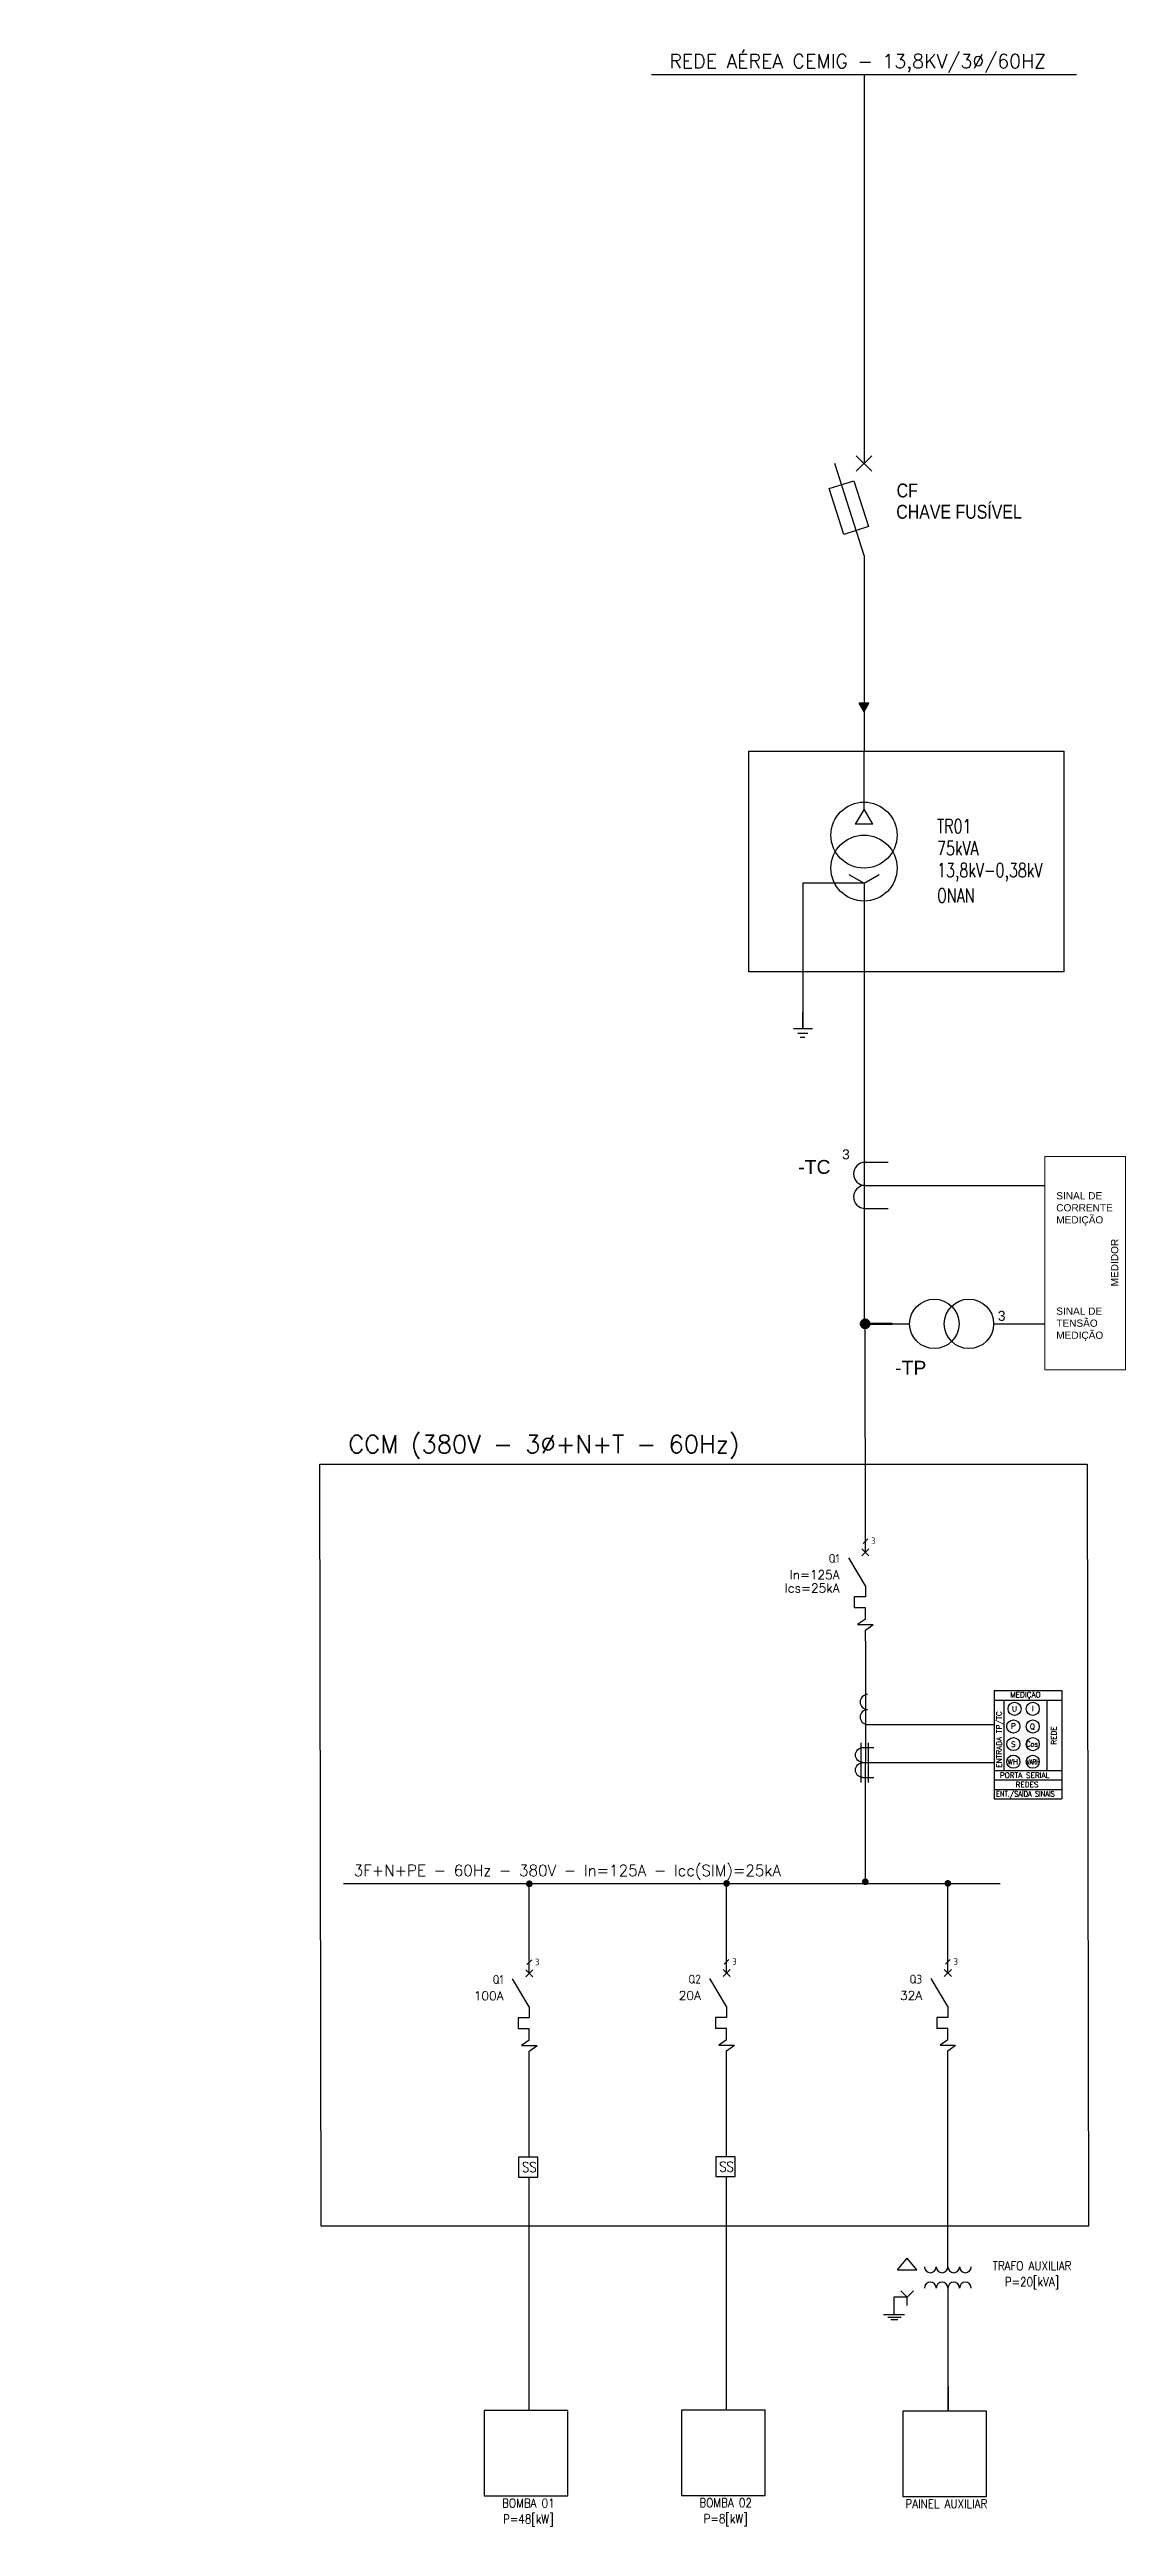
# Model space of a CAD drawing. Header units: metres. Extents: x 4004 to 4271, y 2485 to 3100.
import ezdxf
from ezdxf.enums import TextEntityAlignment as Align

# ---------------------------------------------------------------- set-up
doc = ezdxf.new("R2010")
doc.units = ezdxf.units.M
doc.header["$LTSCALE"] = 50
doc.header["$MEASUREMENT"] = 0
doc.header["$PDMODE"] = 1
doc.header["$PDSIZE"] = 10
for name, pattern in [('CONTINUA', [0.6, 0.2, 0.2, 0.2]), ('DASHDOTX2', [2, 1, -0.5, 0, -0.5]), ('PHANTOM', [63.5, 31.75, -6.35, 6.35, -6.35, 6.35, -6.35])]:
    doc.linetypes.add(name, pattern=pattern)
doc.layers.get('0').update_dxf_attribs({"linetype": 'CONTINUOUS'})
for name, color, linetype in [('1', 1, 'CONTINUOUS'), ('2', 7, 'CONTINUOUS'), ('3', 1, 'CONTINUOUS'), ('5', 1, 'CONTINUOUS'), ('condutores', 1, 'CONTINUOUS'), ('E-SYM2', 7, 'CONTINUOUS'), ('EL_TEXTO', 2, 'CONTINUOUS'), ('EL_VIEWPORT', 6, 'CONTINUOUS'), ('LIMITE', 4, 'DASHDOTX2'), ('LINHA V', 3, 'CONTINUOUS'), ('NOTAS_GERAIS', 8, 'CONTINUOUS')]:
    doc.layers.add(name, color=color, linetype=linetype)
for name, color, linetype, lineweight in [('EPLAN100', 7, 'CONTINUOUS', 0), ('EPLAN108', 1, 'CONTINUOUS', 35), ('EPLAN300', 1, 'CONTINUOUS', 25), ('EPLAN311', 1, 'CONTINUOUS', 25), ('EPLAN400', 7, 'CONTINUOUS', 35), ('EPLAN540', 1, 'CONTINUOUS', 50)]:
    doc.layers.add(name, color=color, linetype=linetype, lineweight=lineweight)
doc.styles.add('ARIAL', font='arial.ttf', dxfattribs={"height": 50})
doc.styles.add('Arial Narrow2', font='ARIALN.TTF', dxfattribs={"height": 2})
doc.styles.add('R120', font='simplex.shx', dxfattribs={"height": 3})
doc.styles.add('ROMANS', font='romans.shx', dxfattribs={"width": 0.9})
doc.styles.add('SIMPLEX', font='isocp.shx')

# ---------------------------------------------------------------- blocks, each defined once
blk = doc.blocks.new('TRAFO_JANELA')
at = {"ltscale": 5}
for p, q in [((0, -4.47), (0, 4.47)), ((0.49, 3.36), (2.95, 3.36)), ((1.66, -4.47), (1.66, 4.47)), ((0.49, -0.01), (2.95, -0.01)), ((0.49, -3.39), (2.95, -3.39))]:
    blk.add_line(p, q, dxfattribs=at)
for centre in [(0.49, 1.68), (0.49, -1.7)]:
    blk.add_arc(centre, 1.69, 90, 270)
blk = doc.blocks.new('TRAFO_CORRENTE')
at = {"ltscale": 5}
blk.add_line((0.97, -3.37), (6.7, -3.37), dxfattribs=at)
for centre in [(0.97, 1.69), (0.97, -1.69)]:
    blk.add_arc(centre, 1.69, 90, 270)
blk = doc.blocks.new('*U4')
at = {"layer": '1'}
blk.add_line((-0.53, -0.53), (0.53, 0.53), dxfattribs=at)
at = {"layer": '3', "color": 1}
for p, q in [((0.8, -1.7), (-0.8, -3.3)), ((-0.8, -1.7), (0.8, -3.3)), ((0, -12.5), (-2.5, -12.5)), ((-2.5, -12.5), (-2.5, -15)), ((0, -15), (-2.5, -15))]:
    blk.add_line(p, q, dxfattribs=at)
at = {"layer": '3'}
for p, q in [((0, -17.5), (-1.75, -18.75)), ((-1.75, -18.75), (1.75, -18.75)), ((0, -20), (1.75, -18.75))]:
    blk.add_line(p, q, dxfattribs=at)
at = {"layer": '5'}
for p, q in [((0, -2.5), (0, 0)), ((0, -22.5), (0, -20))]:
    blk.add_line(p, q, dxfattribs=at)
at = {"layer": '5', "color": 1}
for p, q in [((0, -10), (-3.75, -3.76)), ((0, -10), (0, -12.5)), ((0, -17.5), (0, -15))]:
    blk.add_line(p, q, dxfattribs=at)
at = {"layer": '2', "style": 'SIMPLEX'}
blk.add_attdef('POLOS', text='', height=1.5, dxfattribs=at).set_placement((1.3, 0.08), align=Align.MIDDLE_LEFT)
at = {"layer": 'EL_TEXTO', "color": 1, "style": 'SIMPLEX'}
blk.add_attdef('TAG', text='', height=2, dxfattribs=at).set_placement((-5.79, -3.88), align=Align.MIDDLE_RIGHT)
at = {"layer": 'EL_TEXTO', "style": 'ROMANS'}
for tag, p in [('CAPINTERR', (-5.79, -10.54)), ('CORRNOM', (-5.79, -7.54)), ('AJMAGN', (-5.79, -16.54)), ('AJTERM', (-5.79, -13.54))]:
    blk.add_attdef(tag, text='', height=2, dxfattribs=at).set_placement(p, align=Align.MIDDLE_RIGHT)
blk = doc.blocks.new('*U5')
at = {"layer": '1'}
blk.add_line((-0.53, -0.53), (0.53, 0.53), dxfattribs=at)
at = {"layer": '3', "color": 1}
for p, q in [((0.8, -1.7), (-0.8, -3.3)), ((-0.8, -1.7), (0.8, -3.3)), ((0, -12.5), (-2.5, -12.5)), ((-2.5, -12.5), (-2.5, -15)), ((0, -15), (-2.5, -15))]:
    blk.add_line(p, q, dxfattribs=at)
at = {"layer": '3'}
for p, q in [((0, -17.5), (-1.75, -18.75)), ((-1.75, -18.75), (1.75, -18.75)), ((0, -20), (1.75, -18.75))]:
    blk.add_line(p, q, dxfattribs=at)
at = {"layer": '5'}
for p, q in [((0, -2.5), (0, 0)), ((0, -22.5), (0, -20))]:
    blk.add_line(p, q, dxfattribs=at)
at = {"layer": '5', "color": 1}
for p, q in [((0, -10), (-3.75, -3.76)), ((0, -10), (0, -12.5)), ((0, -17.5), (0, -15))]:
    blk.add_line(p, q, dxfattribs=at)
at = {"layer": '2', "style": 'SIMPLEX'}
blk.add_attdef('POLOS', text='', height=1.5, dxfattribs=at).set_placement((1.3, 0.08), align=Align.MIDDLE_LEFT)
at = {"layer": 'EL_TEXTO', "color": 1, "style": 'SIMPLEX'}
blk.add_attdef('TAG', text='', height=2, dxfattribs=at).set_placement((-5.79, -3.88), align=Align.MIDDLE_RIGHT)
at = {"layer": 'EL_TEXTO', "style": 'ROMANS'}
for tag, p in [('CAPINTERR', (-5.79, -10.54)), ('CORRNOM', (-5.79, -7.54)), ('AJMAGN', (-5.79, -16.54)), ('AJTERM', (-5.79, -13.54))]:
    blk.add_attdef(tag, text='', height=2, dxfattribs=at).set_placement(p, align=Align.MIDDLE_RIGHT)
blk = doc.blocks.new('*U6')
at = {"layer": '1'}
blk.add_line((-0.53, -0.53), (0.53, 0.53), dxfattribs=at)
at = {"layer": '3', "color": 1}
for p, q in [((0.8, -1.7), (-0.8, -3.3)), ((-0.8, -1.7), (0.8, -3.3)), ((0, -12.5), (-2.5, -12.5)), ((-2.5, -12.5), (-2.5, -15)), ((0, -15), (-2.5, -15))]:
    blk.add_line(p, q, dxfattribs=at)
at = {"layer": '3'}
for p, q in [((0, -17.5), (-1.75, -18.75)), ((-1.75, -18.75), (1.75, -18.75)), ((0, -20), (1.75, -18.75))]:
    blk.add_line(p, q, dxfattribs=at)
at = {"layer": '5'}
for p, q in [((0, -2.5), (0, 0)), ((0, -22.5), (0, -20))]:
    blk.add_line(p, q, dxfattribs=at)
at = {"layer": '5', "color": 1}
for p, q in [((0, -10), (-3.75, -3.76)), ((0, -10), (0, -12.5)), ((0, -17.5), (0, -15))]:
    blk.add_line(p, q, dxfattribs=at)
at = {"layer": '2', "style": 'SIMPLEX'}
blk.add_attdef('POLOS', text='', height=1.5, dxfattribs=at).set_placement((1.3, 0.08), align=Align.MIDDLE_LEFT)
at = {"layer": 'EL_TEXTO', "color": 1, "style": 'SIMPLEX'}
blk.add_attdef('TAG', text='', height=2, dxfattribs=at).set_placement((-5.79, -3.88), align=Align.MIDDLE_RIGHT)
at = {"layer": 'EL_TEXTO', "style": 'ROMANS'}
for tag, p in [('CAPINTERR', (-5.79, -10.54)), ('CORRNOM', (-5.79, -7.54)), ('AJMAGN', (-5.79, -16.54)), ('AJTERM', (-5.79, -13.54))]:
    blk.add_attdef(tag, text='', height=2, dxfattribs=at).set_placement(p, align=Align.MIDDLE_RIGHT)
blk = doc.blocks.new('*U7')
at = {"layer": '1'}
blk.add_line((-0.53, -0.53), (0.53, 0.53), dxfattribs=at)
at = {"layer": '3', "color": 1}
for p, q in [((0.8, -1.7), (-0.8, -3.3)), ((-0.8, -1.7), (0.8, -3.3)), ((0, -12.5), (-2.5, -12.5)), ((-2.5, -12.5), (-2.5, -15)), ((0, -15), (-2.5, -15))]:
    blk.add_line(p, q, dxfattribs=at)
at = {"layer": '3'}
for p, q in [((0, -17.5), (-1.75, -18.75)), ((-1.75, -18.75), (1.75, -18.75)), ((0, -20), (1.75, -18.75))]:
    blk.add_line(p, q, dxfattribs=at)
at = {"layer": '5'}
for p, q in [((0, -2.5), (0, 0)), ((0, -22.5), (0, -20))]:
    blk.add_line(p, q, dxfattribs=at)
at = {"layer": '5', "color": 1}
for p, q in [((0, -10), (-3.75, -3.76)), ((0, -10), (0, -12.5)), ((0, -17.5), (0, -15))]:
    blk.add_line(p, q, dxfattribs=at)
at = {"layer": '2', "style": 'SIMPLEX'}
blk.add_attdef('POLOS', text='', height=1.5, dxfattribs=at).set_placement((1.3, 0.08), align=Align.MIDDLE_LEFT)
at = {"layer": 'EL_TEXTO', "color": 1, "style": 'SIMPLEX'}
blk.add_attdef('TAG', text='', height=2, dxfattribs=at).set_placement((-5.79, -3.88), align=Align.MIDDLE_RIGHT)
at = {"layer": 'EL_TEXTO', "style": 'ROMANS'}
for tag, p in [('CAPINTERR', (-5.79, -10.54)), ('CORRNOM', (-5.79, -7.54)), ('AJMAGN', (-5.79, -16.54)), ('AJTERM', (-5.79, -13.54))]:
    blk.add_attdef(tag, text='', height=2, dxfattribs=at).set_placement(p, align=Align.MIDDLE_RIGHT)

msp = doc.modelspace()

# ---------------------------------------------------------------- hatches: boundary and pattern name
at = {"layer": 'condutores', "linetype": 'CONTINUA', "lineweight": 25}
h = msp.add_hatch(color=256, dxfattribs=at)
h.dxf.hatch_style = 1
h.paths.add_polyline_path([(4204.78, 2937.5), (4207.2, 2937.5), (4205.99, 2935.41)])
at = {"layer": 'EPLAN311', "linetype": 'Continuous', "lineweight": 50, "ltscale": 4}
h = msp.add_hatch(color=1, dxfattribs=at)
edge = h.paths.add_edge_path()
edge.add_arc((4206.27, 2783.35), 1.07, 0, 360)

# ---------------------------------------------------------------- linework, layer by layer
at = {"color": 5, "linetype": 'Continuous'}
msp.add_line((4205.99, 2974.23), (4198.76, 2997.01), dxfattribs=at)
at = {"color": 7}
for p, q in [((4204.07, 2998.93), (4207.91, 2995.1)), ((4204.07, 2995.1), (4207.91, 2998.93))]:
    msp.add_line(p, q, dxfattribs=at)
for p, q in [((4238.35, 2692.25), (4255.15, 2692.25)), ((4238.35, 2692.25), (4238.35, 2665.39)), ((4238.35, 2689.91), (4255.15, 2689.91)), ((4240.69, 2689.91), (4240.69, 2672.39)), ((4251.53, 2672.39), (4251.53, 2689.91)), ((4255.15, 2692.25), (4255.15, 2665.39)), ((4238.35, 2672.39), (4255.15, 2672.39)), ((4238.35, 2670.06), (4255.15, 2670.06)), ((4240.69, 2672.39), (4255.15, 2672.39)), ((4238.35, 2667.72), (4255.15, 2667.72)), ((4238.35, 2665.39), (4255.15, 2665.39))]:
    msp.add_line(p, q)
at = {"color": 2}
msp.add_lwpolyline([(4203.49, 2992.77), (4207.11, 2981.38), (4200.96, 2979.43), (4197.34, 2990.82), (4203.49, 2992.77)], dxfattribs=at)
at = {"color": 3, "linetype": 'Continuous'}
for centre in [(4205.99, 2904.73), (4205.99, 2896.54)]:
    msp.add_circle(centre, 8.2, dxfattribs=at)
for centre in [(4243.4, 2687.73), (4247.92, 2687.72), (4243.1, 2683.35), (4247.92, 2683.34), (4243.1, 2678.97), (4243.1, 2674.59), (4247.92, 2678.96), (4247.92, 2674.58)]:
    msp.add_circle(centre, 1.63)
at = {"layer": '2', "ltscale": 0.1, "const_width": 0.829}
for points in [[(4205.89, 2644.77, 1), (4206.72, 2644.77, 1)], [(4171.44, 2644.36, 1), (4172.27, 2644.36, 1)], [(4226.41, 2644.36, 1), (4227.24, 2644.36, 1)]]:
    msp.add_lwpolyline(points, format="xyb", close=True, dxfattribs=at)
at = {"layer": '2', "ltscale": 0.1, "const_width": 0.829, "elevation": 93.91}
msp.add_lwpolyline([(4122.42, 2644.27, 1), (4123.25, 2644.27, 1)], format="xyb", close=True, dxfattribs=at)
at = {"layer": '3', "ltscale": 0.1}
for p, q in [((4122.84, 2624.93, 93.91), (4122.84, 2644.27, 93.91)), ((4171.85, 2625.03), (4171.85, 2644.36)), ((4226.83, 2625.03), (4226.83, 2644.36)), ((4122.84, 2576.33, 93.91), (4122.84, 2602.68, 93.91)), ((4171.85, 2576.43), (4171.85, 2602.77)), ((4226.83, 2549.09), (4226.83, 2602.77)), ((4122.84, 2513.5, 93.91), (4122.84, 2571.44, 93.91)), ((4171.85, 2513.59), (4171.85, 2571.53))]:
    msp.add_line(p, q, dxfattribs=at)
at = {"layer": '3'}
for p, q in [((4226.83, 2543.95), (4226.83, 2513.33)), ((4226.87, 2519.38), (4226.87, 2513.33))]:
    msp.add_line(p, q, dxfattribs=at)
at = {"layer": '3', "elevation": 93.91}
for points in [[(4124.98, 2576.33), (4120.19, 2576.33), (4120.19, 2571.44), (4124.98, 2571.44)], [(4132.39, 2513.44), (4111.64, 2513.44), (4111.64, 2492.24), (4132.39, 2492.24)]]:
    msp.add_lwpolyline(points, close=True, dxfattribs=at)
at = {"layer": '3'}
for points in [[(4173.99, 2576.43), (4169.2, 2576.43), (4169.2, 2571.53), (4173.99, 2571.53)], [(4181.41, 2513.53), (4160.66, 2513.53), (4160.66, 2492.33), (4181.41, 2492.33)], [(4236.42, 2513.26), (4215.67, 2513.26), (4215.67, 2492.06), (4236.42, 2492.06)]]:
    msp.add_lwpolyline(points, close=True, dxfattribs=at)
at = {"layer": 'condutores', "linetype": 'CONTINUA', "lineweight": 25}
for p, q in [((4205.99, 2935.41), (4204.78, 2937.5)), ((4207.2, 2937.5), (4204.78, 2937.5)), ((4205.99, 2935.41), (4207.2, 2937.5))]:
    msp.add_line(p, q, dxfattribs=at)
at = {"layer": 'condutores', "linetype": 'Continuous', "lineweight": 25}
msp.add_line((4207.03, 2674.39), (4238.13, 2674.39), dxfattribs=at)
msp.add_lwpolyline([(4206.89, 2683.82), (4238.35, 2683.82)], dxfattribs=at)
at = {"layer": 'condutores', "linetype": 'CONTINUA', "lineweight": 25}
for p in [(4243.25, 2683.34), (4251.53, 2685.02), (4099.08, 2628.51), (4090.8, 2626.84), (4004.47, 2543.29), (4012.76, 2544.97), (4003.64, 2493.54), (4011.93, 2495.22)]:
    msp.add_point(p, dxfattribs=at)
at = {"layer": 'E-SYM2', "linetype": 'Continuous'}
for p, q in [((4205.99, 2911.21), (4203.82, 2907.46)), ((4208.16, 2907.46), (4205.99, 2911.21)), ((4208.16, 2907.46), (4203.82, 2907.46)), ((4202.23, 2894.98), (4205.99, 2892.82)), ((4205.99, 2892.82), (4209.78, 2894.98))]:
    msp.add_line(p, q, dxfattribs=at)
at = {"layer": 'E-SYM2'}
for points in [[(4205.99, 2892.82), (4190.83, 2892.82), (4190.83, 2860.68)], [(4193.17, 2856.61), (4188.49, 2856.61)], [(4192, 2855.44), (4189.59, 2855.44)], [(4191.31, 2854.48), (4190.14, 2854.48)]]:
    msp.add_lwpolyline(points, dxfattribs=at)
msp.add_lwpolyline([(4190.83, 2860.68), (4190.83, 2860.68), (4190.83, 2856.61), (4190.83, 2856.61)], close=True, dxfattribs=at)
at = {"layer": 'EL_VIEWPORT', "color": 1, "linetype": 'Continuous'}
for p, q in [((4214.29, 2548.39), (4216.72, 2551.28)), ((4214.29, 2548.39), (4219.15, 2548.39)), ((4219.15, 2548.39), (4216.72, 2551.28)), ((4216.72, 2541.62), (4213.44, 2541.62)), ((4213.44, 2541.62), (4213.44, 2537.21)), ((4216.72, 2541.62), (4215.18, 2543.16)), ((4216.72, 2541.62), (4218.26, 2543.16)), ((4216.72, 2539.56), (4216.72, 2541.62)), ((4216.06, 2537.21), (4210.84, 2537.21)), ((4215.26, 2536.57), (4211.88, 2536.57)), ((4214.42, 2535.94), (4212.67, 2535.94))]:
    msp.add_line(p, q, dxfattribs=at)
for centre, start, end in [((4222.48, 2549.12), 180, 0), ((4225.38, 2549.12), 180, 0), ((4228.28, 2549.12), 180, 0), ((4231.18, 2549.12), 180, 0), ((4222.48, 2543.86), 0, 180), ((4225.38, 2543.86), 0, 180), ((4228.28, 2543.86), 0, 180), ((4231.18, 2543.86), 0, 180)]:
    msp.add_arc(centre, 1.45, start, end, dxfattribs=at)
at = {"layer": 'EPLAN100', "color": 0, "linetype": 'Continuous', "lineweight": 0, "ltscale": 4}
msp.add_lwpolyline([(4250.89, 2771.89), (4270.95, 2771.89), (4270.95, 2824.9), (4250.89, 2824.9)], close=True, dxfattribs=at)
at = {"layer": 'EPLAN300', "linetype": 'Continuous', "lineweight": 25, "ltscale": 4}
for p, q in [((4206.27, 2823.47), (4212, 2823.47)), ((4206.27, 2812.01), (4212, 2812.01)), ((4213.02, 2783.35), (4217.32, 2783.35)), ((4238.2, 2783.35), (4242.5, 2783.35))]:
    msp.add_line(p, q, dxfattribs=at)
for centre in [(4223.46, 2783.35), (4232.06, 2783.35)]:
    msp.add_circle(centre, 6.14, dxfattribs=at)
for centre in [(4206.27, 2820.6), (4206.27, 2814.87)]:
    msp.add_arc(centre, 2.87, 90, 270, dxfattribs=at)
at = {"layer": 'EPLAN311', "linetype": 'Continuous', "lineweight": 25, "ltscale": 4}
msp.add_line((4153.2, 3093.62), (4258.78, 3093.62), dxfattribs=at)
at = {"layer": 'EPLAN311', "ltscale": 3}
for p, q in [((4205.99, 3093.62), (4205.99, 2997.01)), ((4205.99, 2974.23), (4205.99, 2925.59)), ((4205.99, 2870.78), (4205.99, 2784.39))]:
    msp.add_line(p, q, dxfattribs=at)
at = {"layer": 'EPLAN311', "color": 1, "linetype": 'Continuous', "lineweight": 25, "ltscale": 4}
for p, q in [((4206.27, 2817.74), (4250.89, 2817.74)), ((4206.33, 2726.6), (4206.27, 2783.35)), ((4238.2, 2783.35), (4250.89, 2783.35)), ((4206.33, 2704.5), (4206.3, 2644.77)), ((4076.69, 2644.36), (4239.8, 2644.36))]:
    msp.add_line(p, q, dxfattribs=at)
at = {"layer": 'EPLAN311', "color": 1, "linetype": 'Continuous', "lineweight": 50, "ltscale": 4}
msp.add_line((4209.13, 2783.35), (4206.27, 2783.35), dxfattribs=at)
msp.add_circle((4206.27, 2783.35), 1.07, dxfattribs=at)
at = {"layer": 'EPLAN540', "color": 1, "linetype": 'Continuous', "lineweight": 50, "ltscale": 4}
msp.add_line((4209.13, 2783.35), (4213.02, 2783.35), dxfattribs=at)
at = {"layer": 'LIMITE', "linetype": 'PHANTOM', "ltscale": 0.3}
for p, q in [((4177.35, 2870.78), (4177.35, 2925.59)), ((4177.35, 2925.59), (4255.73, 2925.59)), ((4255.73, 2870.78), (4255.73, 2925.59)), ((4255.73, 2870.78), (4177.35, 2870.78))]:
    msp.add_line(p, q, dxfattribs=at)
at = {"layer": 'LIMITE', "color": 7, "linetype": 'PHANTOM', "ltscale": 0.3}
msp.add_lwpolyline([(4070.77, 2748.53), (4261.43, 2748.53), (4261.77, 2559.26), (4071.1, 2559.26)], close=True, dxfattribs=at)
at = {"layer": 'LINHA V', "ltscale": 0.5}
for p, q in [((4205.99, 2911.21), (4205.99, 2925.59)), ((4205.99, 2892.82), (4205.99, 2870.78))]:
    msp.add_line(p, q, dxfattribs=at)

# ---------------------------------------------------------------- block references
at = {"layer": '3'}
ref = msp.add_blockref('*U4', (4206.33, 2729.36), dxfattribs=dict(at, xscale=1.104789002183372, yscale=1.104789002183372, zscale=1.104789002183372))
ref.add_attrib('TAG', 'Q1', dxfattribs={"layer": 'EL_TEXTO', "color": 0, "height": 2.21, "style": 'SIMPLEX'}).set_placement((4199.93, 2725.08), align=Align.MIDDLE_RIGHT)
ref.add_attrib('CORRNOM', 'In=125A', dxfattribs={"layer": 'EL_TEXTO', "height": 2.21, "style": 'ROMANS'}).set_placement((4199.93, 2721.03), align=Align.MIDDLE_RIGHT)
ref.add_attrib('CAPINTERR', 'Ics=25kA', dxfattribs={"layer": 'EL_TEXTO', "height": 2.21, "style": 'ROMANS'}).set_placement((4199.93, 2717.71), align=Align.MIDDLE_RIGHT)
ref.add_attrib('POLOS', '3', dxfattribs={"layer": '2', "height": 1.66, "style": 'SIMPLEX'}).set_placement((4207.77, 2729.45), align=Align.MIDDLE_LEFT)
ref = msp.add_blockref('*U6', (4122.84, 2624.78, 93.91), dxfattribs=dict(at, xscale=1.104789002183372, yscale=1.104789002183372, zscale=1.104789002183372))
ref.add_attrib('TAG', 'Q1', dxfattribs={"layer": 'EL_TEXTO', "color": 0, "height": 2.21, "style": 'SIMPLEX'}).set_placement((4116.44, 2620.49, 93.91), align=Align.MIDDLE_RIGHT)
ref.add_attrib('CORRNOM', '100A', dxfattribs={"layer": 'EL_TEXTO', "height": 2.21, "style": 'ROMANS'}).set_placement((4116.44, 2616.44, 93.91), align=Align.MIDDLE_RIGHT)
ref.add_attrib('POLOS', '3', dxfattribs={"layer": '2', "height": 1.66, "style": 'SIMPLEX'}).set_placement((4124.28, 2624.86, 93.91), align=Align.MIDDLE_LEFT)
ref = msp.add_blockref('*U7', (4171.85, 2624.87), dxfattribs=dict(at, xscale=1.104789002183372, yscale=1.104789002183372, zscale=1.104789002183372))
ref.add_attrib('TAG', 'Q2', dxfattribs={"layer": 'EL_TEXTO', "color": 0, "height": 2.21, "style": 'SIMPLEX'}).set_placement((4165.45, 2620.58), align=Align.MIDDLE_RIGHT)
ref.add_attrib('CORRNOM', '20A', dxfattribs={"layer": 'EL_TEXTO', "height": 2.21, "style": 'ROMANS'}).set_placement((4165.45, 2616.53), align=Align.MIDDLE_RIGHT)
ref.add_attrib('POLOS', '3', dxfattribs={"layer": '2', "height": 1.66, "style": 'SIMPLEX'}).set_placement((4173.29, 2624.95), align=Align.MIDDLE_LEFT)
ref = msp.add_blockref('*U5', (4226.83, 2624.87), dxfattribs=dict(at, xscale=1.104789002183372, yscale=1.104789002183372, zscale=1.104789002183372))
ref.add_attrib('TAG', 'Q3', dxfattribs={"layer": 'EL_TEXTO', "color": 1, "height": 2.21, "style": 'SIMPLEX'}).set_placement((4220.43, 2620.58), align=Align.MIDDLE_RIGHT)
ref.add_attrib('CORRNOM', '32A', dxfattribs={"layer": 'EL_TEXTO', "height": 2.21, "style": 'ROMANS'}).set_placement((4220.43, 2616.53), align=Align.MIDDLE_RIGHT)
ref.add_attrib('POLOS', '3', dxfattribs={"layer": '2', "height": 1.66, "style": 'SIMPLEX'}).set_placement((4228.27, 2624.95), align=Align.MIDDLE_LEFT)
at = {"layer": 'condutores', "xscale": 1.104789002183372, "yscale": 1.104789002183372, "zscale": 1.104789002183372}
msp.add_blockref('TRAFO_CORRENTE', (4205.82, 2687.55), dxfattribs=at)
at = {"layer": 'condutores', "xscale": -1.104789002183372, "yscale": 1.104789002183372, "zscale": 1.104789002183372, "rotation": 180}
msp.add_blockref('TRAFO_JANELA', (4205.19, 2674.38), dxfattribs=at)

# ---------------------------------------------------------------- texts
at = {"color": 1, "style": 'Arial Narrow2'}
for s, height, p in [('CF', 3.451, (4214.1, 2988.62)), ('CHAVE FUSÍVEL', 3.4506, (4214.01, 2983.33))]:
    msp.add_text(s, height=height, dxfattribs=at).set_placement(p)
at = {"layer": 'EL_TEXTO', "style": 'ROMANS'}
msp.add_text('REDE AÉREA CEMIG - 13,8KV/3Ø/60HZ', height=3.4506, dxfattribs=at).set_placement((4204.43, 3095.26), align=Align.CENTER)
at = {"layer": 'EL_TEXTO', "color": 3, "linetype": 'Continuous', "style": 'ROMANS', "width": 0.75}
for s, height, p in [('TR01', 3.451, (4224.14, 2905.26)), ('75kVA', 3.451, (4224.14, 2899.78)), ('13,8kV-0,38kV', 3.4506, (4224.14, 2894.31)), ('ONAN', 3.451, (4224.14, 2887.99))]:
    msp.add_text(s, height=height, dxfattribs=at).set_placement(p)
at = {"layer": 'EL_TEXTO', "style": 'R120'}
msp.add_text('CCM (380V - 3Ø+N+T - 60Hz)', height=4.4192, dxfattribs=at).set_placement((4077.88, 2749.94), align=Align.BOTTOM_LEFT)
at = {"layer": 'EL_TEXTO', "style": 'ROMANS'}
msp.add_text('3F+N+PE - 60Hz - 380V - In=125A - Icc(SIM)=25kA', height=2.762, dxfattribs=at).set_placement((4079.21, 2647.58, 93.91), align=Align.MIDDLE_LEFT)
at = {"layer": 'EL_TEXTO', "attachment_point": 2, "line_spacing_factor": 1.074406, "style": 'ROMANS'}
for s, insert, char_height, width in [('{\\W0.85;SS}', (4122.82, 2575.13, 93.91), 2.4758, 29.1959), ('{\\W0.85;SS}', (4171.83, 2575.22), 2.4758, 29.1959), ('{\\W0.85;TRAFO AUXILIAR\\PP=20[kVA]}', (4247.74, 2550.48), 2.2096, 26.0562), ('{\\W0.85;BOMBA 01\\PP=48[kW]}', (4122.61, 2491.54, 93.91), 2.2096, 26.0562), ('{\\W0.85;BOMBA 02\\PP=8[kW]}', (4171.62, 2491.64), 2.2096, 26.0562), ('{\\W0.85;PAINEL AUXILIAR}', (4226.46, 2491.37), 2.2096, 26.0562)]:
    msp.add_mtext(s, dxfattribs=dict(at, insert=insert, char_height=char_height, width=width))
at = {"layer": 'EPLAN108', "color": 1, "style": 'ARIAL'}
for p in [(4200.54, 2823.47), (4239.22, 2783.35)]:
    msp.add_text('3', height=2.48, dxfattribs=at).set_placement(p, align=Align.BOTTOM_LEFT)
at = {"layer": 'EPLAN108', "color": 0, "style": 'ARIAL'}
msp.add_text('MEDIDOR', height=1.791, rotation=90, dxfattribs=at).set_placement((4268.26, 2792.66), align=Align.MIDDLE_LEFT)
at = {"layer": 'EPLAN108', "color": 1, "char_height": 1.791, "attachment_point": 4, "style": 'ARIAL'}
for s, insert in [('SINAL DE\\PCORRENTE\\PMEDIÇÃO', (4253.76, 2811.9)), ('SINAL DE\\PTENSÃO\\PMEDIÇÃO', (4253.76, 2783.24))]:
    msp.add_mtext(s, dxfattribs=dict(at, insert=insert))
at = {"layer": 'EPLAN400', "color": 1, "style": 'ARIAL'}
msp.add_text('-TC', height=3.444, dxfattribs=at).set_placement((4197.67, 2820.6), align=Align.RIGHT)
msp.add_text('-TP', height=3.444, dxfattribs=at).set_placement((4217.61, 2769.69), align=Align.BOTTOM_CENTER)
at = {"layer": 'NOTAS_GERAIS', "linetype": 'CONTINUA', "lineweight": 25, "style": 'ROMANS'}
for s, height, p in [('MEDIÇÃO', 1.326, (4242.31, 2690.57)), ('P', 1.33, (4242.48, 2682.79)), ('U', 1.33, (4242.73, 2687.05)), ('Q', 1.33, (4247.21, 2682.67)), ('I', 1.33, (4247.71, 2687.16)), ('S', 1.33, (4242.51, 2678.26)), ('PORTA SERIAL', 1.3257, (4239.76, 2670.55)), ('WH', 1.326, (4241.62, 2673.91)), ('REDES', 1.326, (4243.66, 2668.26))]:
    msp.add_text(s, height=height, dxfattribs=at).set_placement(p)
for s, height, p in [('ENTRADA TP/TC', 1.3257, (4240.21, 2673.09)), ('REDE', 1.326, (4253.8, 2678.83))]:
    msp.add_text(s, height=height, rotation=90, dxfattribs=at).set_placement(p)
for s, height, width, p in [('Cos', 1.326, 0.9, (4246.28, 2678.33)), ('ENT./SAÍDA SINAIS', 1.3257, 0.85, (4238.8, 2665.92))]:
    msp.add_text(s, height=height, dxfattribs=dict(at, width=width)).set_placement(p)
at = {"layer": 'NOTAS_GERAIS', "style": 'R120', "width": 0.65}
msp.add_text('VARH', height=1.193, dxfattribs=at).set_placement((4246.43, 2673.92))

doc.saveas('drawing.dxf')
